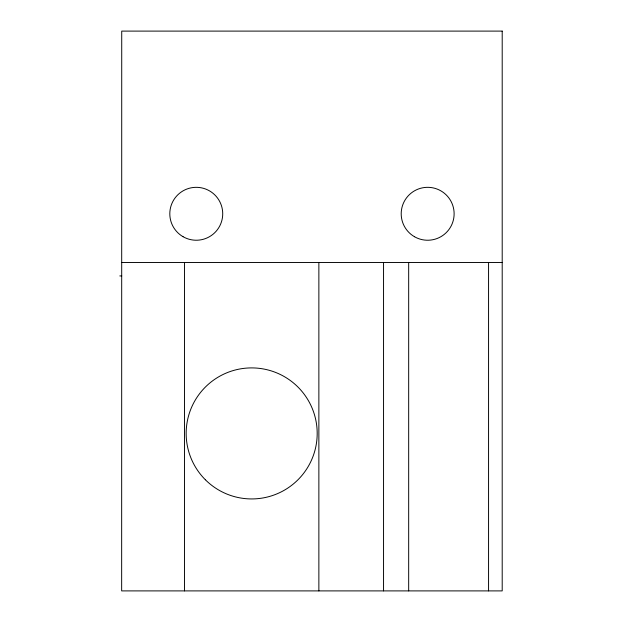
<?xml version="1.0" encoding="UTF-8"?>
<svg xmlns="http://www.w3.org/2000/svg" width="622" height="622" viewBox="0 0 622 622"><rect width="100%" height="100%" fill="white"/><g stroke="black" fill="none" stroke-linecap="round" stroke-linejoin="round"><path stroke-width="0.93" d="M121.725 262.492L502.203 262.492M119.797 275.935L121.725 275.935M488.565 262.492L488.565 590.9M408.677 262.492L408.677 590.9M383.549 262.492L383.549 590.9M318.868 262.492L318.868 590.9M184.477 262.492L184.477 590.9M502.203 31.1L121.725 31.1L121.655 590.9L502.203 590.9L502.203 31.1M205.346 479.741A65.512 65.512 0 0 0 314.957 450.375A65.512 65.512 0 0 0 234.719 370.137A65.512 65.512 0 0 0 205.346 479.741M183.039 236.694A26.458 26.458 0 0 0 222.723 213.781A26.458 26.458 0 0 0 183.039 190.868A26.458 26.458 0 0 0 183.039 236.694M414.431 236.694A26.458 26.458 0 0 0 454.122 213.781A26.458 26.458 0 0 0 414.431 190.868A26.458 26.458 0 0 0 414.431 236.694"/></g></svg>
